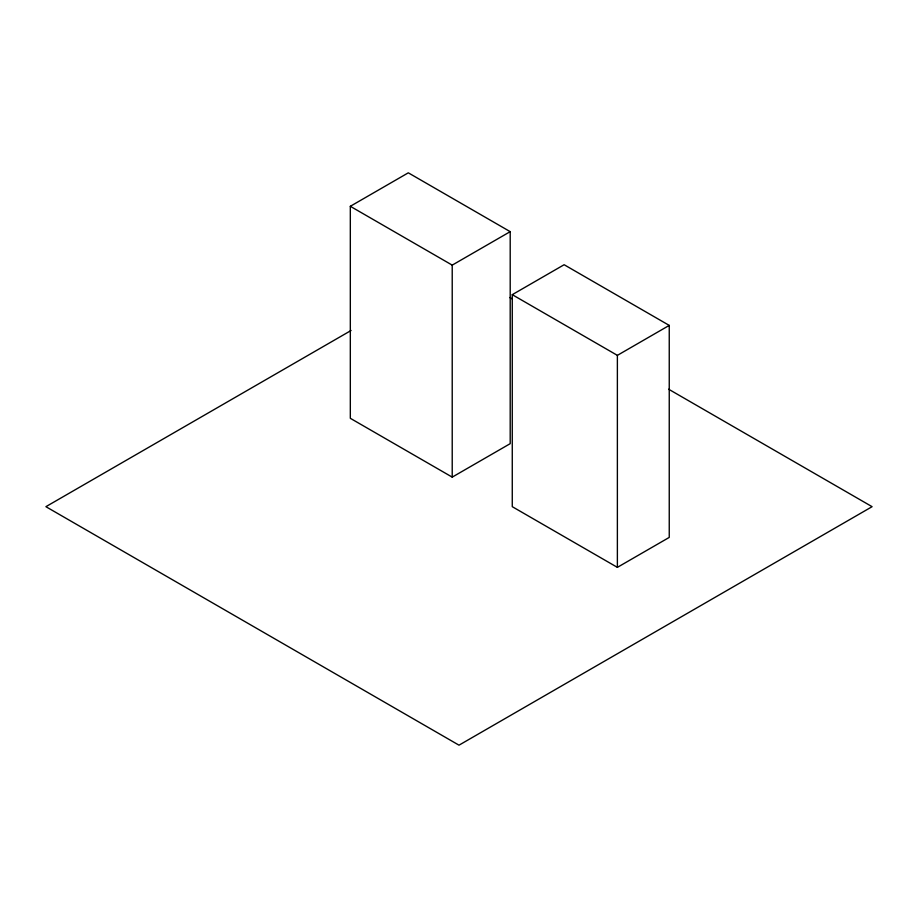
<?xml version="1.0" encoding="UTF-8"?>
<svg xmlns="http://www.w3.org/2000/svg" width="918" height="918" viewBox="0 0 918 918"><rect width="100%" height="100%" fill="white"/><g stroke="black" fill="none" stroke-linecap="round" stroke-linejoin="round"><path stroke-width="1.38" d="M350.32 206.298L408.303 172.825L510.201 231.657L510.201 443.658L452.218 477.13L350.32 418.31L350.32 206.298L452.218 265.13L510.201 231.657M351.078 330.491L45.9 506.679L459 745.175L872.1 506.679L668.648 389.221M512.267 294.667L564.134 264.728L669.245 325.408L669.245 537.409L617.378 567.358L512.267 506.679L512.267 294.667L617.378 355.358L669.245 325.408M509.857 297.535L512.347 298.97M617.378 355.358L617.378 567.358M452.218 265.13L452.218 477.13"/></g></svg>
